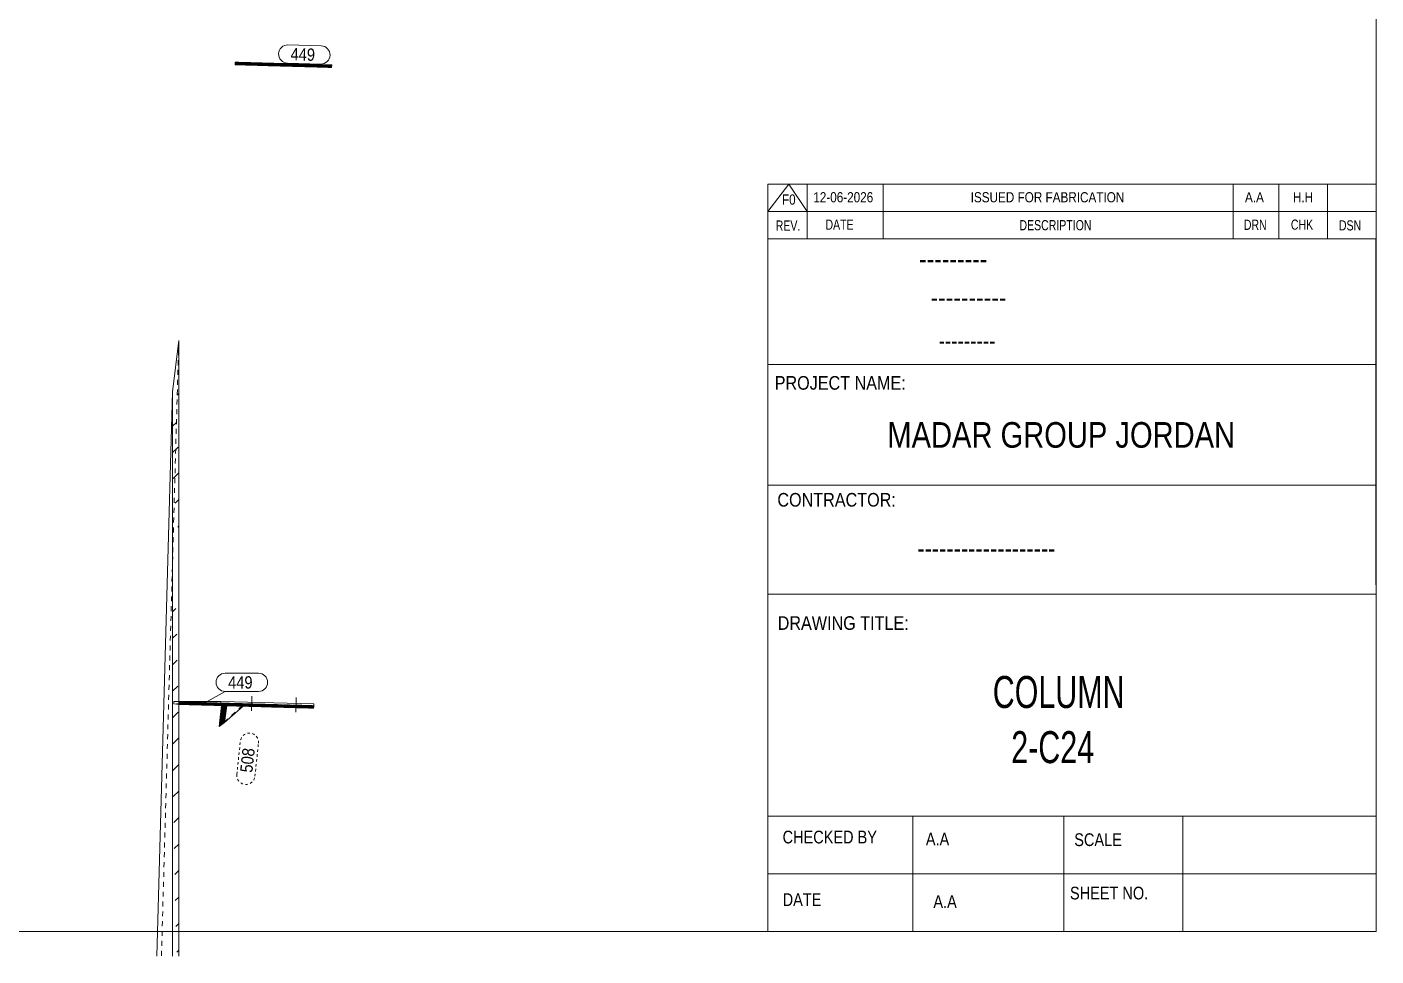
# Model space of a CAD drawing. Header units: millimetres. Extents: x 2 to 579, y 0 to 825.
# Drawn here: x 305.1 to 579, y 0 to 188.7 of the extents above; entities that cross this region are included whole.
import ezdxf

# ---------------------------------------------------------------- set-up
doc = ezdxf.new("R2010")
doc.units = ezdxf.units.MM
for name, pattern in [('XKITLINE00', [0]), ('XKITLINE01', [4, 1, -1, 1, -1]), ('XKITLINE04', [3, 0.5, -0.5, 0.5, -0.5, 0.5, -0.5])]:
    doc.linetypes.add(name, pattern=pattern)
for name, color, linetype, lineweight in [('Bolt', 3, 'Continuous', 0), ('DrawingSheet', 5, 'Continuous', 0), ('OtherObjectType', 7, 'Continuous', 0), ('Part', 2, 'Continuous', 0), ('PartMark', 7, 'Continuous', 0)]:
    doc.layers.add(name, color=color, linetype=linetype, lineweight=lineweight)
doc.styles.add('@ARIAL_UNICODE_MS_BOLD', font='ARIAL.TTF')
doc.styles.add('ARIAL', font='ARIAL.TTF')
doc.styles.add('ARIAL_NARROW', font='ARIALN.TTF')
doc.styles.add('COMIC_SANS_MS_BOLD', font='COMICBD.TTF')
doc.styles.add('SWIS721_EX_BT', font='ARIAL.TTF')
doc.styles.add('SWISSE', font='ARIAL.TTF')

# ---------------------------------------------------------------- blocks, each defined once
blk = doc.blocks.new('*A1')
at = {"layer": 'Part', "color": 7, "linetype": 'XKITLINE00', "lineweight": 0}
for p, q in [((335.94, 114.25), (335.59, 113.9)), ((335.45, 108.37), (334.68, 107.61)), ((335.79, 103.33), (334.68, 102.23)), ((335.94, 98.1), (334.83, 96.99)), ((335.94, 92.72), (335.18, 91.95)), ((335.94, 87.33), (335.72, 87.12)), ((335.35, 70.6), (334.68, 69.93)), ((335.53, 65.39), (334.68, 64.55)), ((335.63, 60.11), (334.68, 59.16)), ((335.73, 54.83), (334.68, 53.78)), ((335.82, 49.53), (334.68, 48.4)), ((335.91, 44.24), (334.68, 43.01)), ((335.94, 38.89), (334.74, 37.68)), ((335.94, 33.5), (334.83, 32.39)), ((335.94, 28.12), (334.92, 27.1)), ((335.94, 22.74), (335.02, 21.81)), ((335.94, 17.35), (335.12, 16.54)), ((335.94, 11.97), (335.24, 11.27)), ((335.94, 6.59), (335.37, 6.02)), ((335.94, 1.2), (335.53, 0.8))]:
    blk.add_line(p, q, dxfattribs=at)
blk = doc.blocks.new('*A2')
at = {"layer": 'Part', "color": 7, "linetype": 'XKITLINE00', "lineweight": 0}
for p, q in [((344.32, 48.26), (345.5, 49.44)), ((344.35, 48.5), (345.53, 49.68)), ((344.38, 48.73), (345.56, 49.91)), ((344.41, 48.97), (345.47, 50.03)), ((344.44, 49.21), (345.36, 50.13)), ((344.46, 49.44), (345.26, 50.24)), ((344.49, 49.68), (345.16, 50.34)), ((344.52, 49.92), (345.05, 50.45)), ((344.55, 50.15), (344.95, 50.55)), ((344.58, 50.39), (344.84, 50.65)), ((344.61, 50.63), (344.74, 50.76)), ((344.74, 50.76), (344.84, 50.86)), ((344.84, 50.65), (345.04, 50.85)), ((344.95, 50.55), (345.24, 50.84)), ((345.05, 50.45), (345.44, 50.84)), ((345.16, 50.34), (345.65, 50.83)), ((345.26, 50.24), (345.64, 50.62)), ((345.36, 50.13), (345.62, 50.39)), ((345.47, 50.03), (345.59, 50.15)), ((344.15, 46.84), (345.33, 48.02)), ((344.18, 47.08), (345.36, 48.26)), ((344.21, 47.31), (345.39, 48.49)), ((344.21, 46.69), (345.3, 47.78)), ((344.24, 47.55), (345.42, 48.73)), ((344.26, 47.79), (345.44, 48.97)), ((344.29, 48.02), (345.47, 49.2)), ((344.86, 47.13), (345.27, 47.55))]:
    blk.add_line(p, q, dxfattribs=at)
blk = doc.blocks.new('*A3')
at = {"layer": 'Part', "color": 7, "linetype": 'XKITLINE00', "lineweight": 0}
for p, q in [((336.43, 51.09), (335.94, 51.61)), ((336.36, 51.09), (335.94, 51.54)), ((336.29, 51.1), (335.94, 51.47)), ((336.22, 51.1), (335.94, 51.4)), ((336.16, 51.1), (335.94, 51.33)), ((336.09, 51.1), (335.94, 51.26)), ((336.02, 51.1), (335.96, 51.16)), ((336.49, 51.09), (336.01, 51.6)), ((336.56, 51.09), (336.07, 51.6)), ((336.63, 51.09), (336.14, 51.6)), ((336.7, 51.08), (336.21, 51.6)), ((336.76, 51.08), (336.28, 51.6)), ((336.83, 51.08), (336.34, 51.6)), ((336.9, 51.08), (336.41, 51.59)), ((336.96, 51.08), (336.48, 51.59)), ((337.03, 51.07), (336.55, 51.59)), ((337.1, 51.07), (336.61, 51.59)), ((337.17, 51.07), (336.68, 51.59)), ((337.23, 51.07), (336.75, 51.58)), ((337.3, 51.07), (336.82, 51.58)), ((337.37, 51.07), (336.88, 51.58)), ((337.44, 51.06), (336.95, 51.58)), ((337.5, 51.06), (337.02, 51.58)), ((337.57, 51.06), (337.09, 51.57)), ((337.64, 51.06), (337.15, 51.57)), ((337.71, 51.06), (337.22, 51.57)), ((337.77, 51.05), (337.29, 51.57)), ((337.84, 51.05), (337.35, 51.57)), ((337.91, 51.05), (337.42, 51.56)), ((337.98, 51.05), (337.49, 51.56)), ((338.04, 51.05), (337.56, 51.56)), ((338.11, 51.04), (337.62, 51.56)), ((338.18, 51.04), (337.69, 51.56)), ((338.25, 51.04), (337.76, 51.56)), ((338.31, 51.04), (337.83, 51.55)), ((338.38, 51.04), (337.89, 51.55)), ((338.45, 51.04), (337.96, 51.55)), ((338.52, 51.03), (338.03, 51.55)), ((338.58, 51.03), (338.1, 51.55)), ((338.65, 51.03), (338.16, 51.54)), ((338.72, 51.03), (338.23, 51.54)), ((338.79, 51.03), (338.3, 51.54)), ((338.85, 51.02), (338.37, 51.54)), ((338.92, 51.02), (338.43, 51.54)), ((338.99, 51.02), (338.5, 51.53)), ((339.05, 51.02), (338.57, 51.53)), ((339.12, 51.02), (338.64, 51.53)), ((339.19, 51.01), (338.7, 51.53)), ((339.26, 51.01), (338.77, 51.53)), ((339.32, 51.01), (338.84, 51.53)), ((339.39, 51.01), (338.91, 51.52)), ((339.46, 51.01), (338.97, 51.52)), ((339.53, 51), (339.04, 51.52)), ((339.59, 51), (339.11, 51.52)), ((339.66, 51), (339.18, 51.52)), ((339.73, 51), (339.24, 51.51)), ((339.8, 51), (339.31, 51.51)), ((339.86, 51), (339.38, 51.51)), ((339.93, 50.99), (339.44, 51.51)), ((340, 50.99), (339.51, 51.51)), ((340.07, 50.99), (339.58, 51.5)), ((340.13, 50.99), (339.65, 51.5)), ((340.2, 50.99), (339.71, 51.5)), ((340.27, 50.98), (339.78, 51.5)), ((340.34, 50.98), (339.85, 51.5)), ((340.4, 50.98), (339.92, 51.49)), ((340.47, 50.98), (339.98, 51.49)), ((340.54, 50.98), (340.05, 51.49)), ((340.61, 50.97), (340.12, 51.49)), ((340.67, 50.97), (340.19, 51.49)), ((340.74, 50.97), (340.25, 51.49)), ((340.81, 50.97), (340.32, 51.48)), ((340.87, 50.97), (340.39, 51.48)), ((340.94, 50.97), (340.46, 51.48)), ((341.01, 50.96), (340.52, 51.48)), ((341.08, 50.96), (340.59, 51.48)), ((341.14, 50.96), (340.66, 51.47)), ((341.21, 50.96), (340.73, 51.47)), ((341.28, 50.96), (340.79, 51.47)), ((341.35, 50.95), (340.86, 51.47)), ((341.41, 50.95), (340.93, 51.47)), ((341.48, 50.95), (341, 51.46)), ((341.55, 50.95), (341.06, 51.46)), ((341.62, 50.95), (341.13, 51.46)), ((341.68, 50.94), (341.2, 51.46)), ((341.75, 50.94), (341.26, 51.46)), ((341.82, 50.94), (341.33, 51.45)), ((341.89, 50.94), (341.4, 51.45)), ((341.95, 50.94), (341.47, 51.45)), ((342.02, 50.93), (341.53, 51.45)), ((342.09, 50.93), (341.6, 51.45)), ((342.16, 50.93), (341.67, 51.45)), ((342.22, 50.93), (341.74, 51.44)), ((342.29, 50.93), (341.8, 51.44)), ((342.36, 50.93), (341.87, 51.44)), ((342.43, 50.92), (341.94, 51.44)), ((342.49, 50.92), (342.01, 51.44)), ((342.56, 50.92), (342.07, 51.43)), ((342.63, 50.92), (342.14, 51.43)), ((342.7, 50.92), (342.21, 51.43)), ((342.76, 50.91), (342.28, 51.43)), ((342.83, 50.91), (342.34, 51.43)), ((342.9, 50.91), (342.41, 51.42)), ((342.96, 50.91), (342.48, 51.42)), ((343.03, 50.91), (342.55, 51.42)), ((343.1, 50.9), (342.61, 51.42)), ((343.17, 50.9), (342.68, 51.42)), ((343.23, 50.9), (342.75, 51.42)), ((343.3, 50.9), (342.82, 51.41)), ((343.37, 50.9), (342.88, 51.41)), ((343.44, 50.89), (342.95, 51.41)), ((343.5, 50.89), (343.02, 51.41)), ((343.57, 50.89), (343.09, 51.41)), ((343.64, 50.89), (343.15, 51.4)), ((343.71, 50.89), (343.22, 51.4)), ((343.77, 50.89), (343.29, 51.4)), ((343.84, 50.88), (343.35, 51.4)), ((343.91, 50.88), (343.42, 51.4)), ((343.98, 50.88), (343.49, 51.39)), ((344.04, 50.88), (343.56, 51.39)), ((344.11, 50.88), (343.62, 51.39)), ((344.18, 50.87), (343.69, 51.39)), ((344.25, 50.87), (343.76, 51.39)), ((344.31, 50.87), (343.83, 51.38)), ((344.38, 50.87), (343.89, 51.38)), ((344.45, 50.87), (343.96, 51.38)), ((344.52, 50.86), (344.03, 51.38)), ((344.58, 50.86), (344.1, 51.38)), ((344.65, 50.86), (344.16, 51.38)), ((344.72, 50.86), (344.23, 51.37)), ((344.78, 50.86), (344.3, 51.37)), ((344.85, 50.86), (344.37, 51.37)), ((344.92, 50.85), (344.43, 51.37)), ((344.99, 50.85), (344.5, 51.37)), ((345.05, 50.85), (344.57, 51.36)), ((345.12, 50.85), (344.64, 51.36)), ((345.19, 50.85), (344.7, 51.36)), ((345.26, 50.84), (344.77, 51.36)), ((345.32, 50.84), (344.84, 51.36)), ((345.39, 50.84), (344.91, 51.35)), ((345.46, 50.84), (344.97, 51.35)), ((345.53, 50.84), (345.04, 51.35)), ((345.59, 50.83), (345.11, 51.35)), ((345.66, 50.83), (345.17, 51.35)), ((345.73, 50.83), (345.24, 51.35)), ((345.8, 50.83), (345.31, 51.34)), ((345.86, 50.83), (345.38, 51.34)), ((345.93, 50.82), (345.44, 51.34)), ((346, 50.82), (345.51, 51.34)), ((346.07, 50.82), (345.58, 51.34)), ((346.13, 50.82), (345.65, 51.33)), ((346.2, 50.82), (345.71, 51.33)), ((346.27, 50.82), (345.78, 51.33)), ((346.34, 50.81), (345.85, 51.33)), ((346.4, 50.81), (345.92, 51.33)), ((346.47, 50.81), (345.98, 51.32)), ((346.54, 50.81), (346.05, 51.32)), ((346.61, 50.81), (346.12, 51.32)), ((346.67, 50.8), (346.19, 51.32)), ((346.74, 50.8), (346.25, 51.32)), ((346.81, 50.8), (346.32, 51.31)), ((346.87, 50.8), (346.39, 51.31)), ((346.94, 50.8), (346.46, 51.31)), ((347.01, 50.79), (346.52, 51.31)), ((347.08, 50.79), (346.59, 51.31)), ((347.14, 50.79), (346.66, 51.31)), ((347.21, 50.79), (346.73, 51.3)), ((347.28, 50.79), (346.79, 51.3)), ((347.35, 50.79), (346.86, 51.3)), ((347.41, 50.78), (346.93, 51.3)), ((347.48, 50.78), (347, 51.3)), ((347.55, 50.78), (347.06, 51.29)), ((347.62, 50.78), (347.13, 51.29)), ((347.68, 50.78), (347.2, 51.29)), ((347.75, 50.77), (347.26, 51.29)), ((347.82, 50.77), (347.33, 51.29)), ((347.89, 50.77), (347.4, 51.28)), ((347.95, 50.77), (347.47, 51.28)), ((348.02, 50.77), (347.53, 51.28)), ((348.09, 50.76), (347.6, 51.28)), ((348.16, 50.76), (347.67, 51.28)), ((348.22, 50.76), (347.74, 51.27)), ((348.29, 50.76), (347.8, 51.27)), ((348.36, 50.76), (347.87, 51.27)), ((348.43, 50.75), (347.94, 51.27)), ((348.49, 50.75), (348.01, 51.27)), ((348.56, 50.75), (348.07, 51.27)), ((348.63, 50.75), (348.14, 51.26)), ((348.69, 50.75), (348.21, 51.26)), ((348.76, 50.75), (348.28, 51.26)), ((348.83, 50.74), (348.34, 51.26)), ((348.9, 50.74), (348.41, 51.26)), ((348.96, 50.74), (348.48, 51.25)), ((349.03, 50.74), (348.55, 51.25)), ((349.1, 50.74), (348.61, 51.25)), ((349.17, 50.73), (348.68, 51.25)), ((349.23, 50.73), (348.75, 51.25)), ((349.3, 50.73), (348.82, 51.24)), ((349.37, 50.73), (348.88, 51.24)), ((349.44, 50.73), (348.95, 51.24)), ((349.5, 50.72), (349.02, 51.24)), ((349.57, 50.72), (349.08, 51.24)), ((349.64, 50.72), (349.15, 51.24)), ((349.71, 50.72), (349.22, 51.23)), ((349.77, 50.72), (349.29, 51.23)), ((349.84, 50.72), (349.35, 51.23)), ((349.91, 50.71), (349.42, 51.23)), ((349.98, 50.71), (349.49, 51.23)), ((350.04, 50.71), (349.56, 51.22)), ((350.11, 50.71), (349.62, 51.22)), ((350.18, 50.71), (349.69, 51.22)), ((350.25, 50.7), (349.76, 51.22)), ((350.31, 50.7), (349.83, 51.22)), ((350.38, 50.7), (349.89, 51.21)), ((350.45, 50.7), (349.96, 51.21)), ((350.52, 50.7), (350.03, 51.21)), ((350.58, 50.69), (350.1, 51.21)), ((350.65, 50.69), (350.16, 51.21)), ((350.72, 50.69), (350.23, 51.2)), ((350.78, 50.69), (350.3, 51.2)), ((350.85, 50.69), (350.37, 51.2)), ((350.92, 50.68), (350.43, 51.2)), ((350.99, 50.68), (350.5, 51.2)), ((351.05, 50.68), (350.57, 51.2)), ((351.12, 50.68), (350.64, 51.19)), ((351.19, 50.68), (350.7, 51.19)), ((351.26, 50.68), (350.77, 51.19)), ((351.32, 50.67), (350.84, 51.19)), ((351.39, 50.67), (350.9, 51.19)), ((351.46, 50.67), (350.97, 51.18)), ((351.53, 50.67), (351.04, 51.18)), ((351.59, 50.67), (351.11, 51.18)), ((351.66, 50.66), (351.17, 51.18)), ((351.73, 50.66), (351.24, 51.18)), ((351.8, 50.66), (351.31, 51.17)), ((351.86, 50.66), (351.38, 51.17)), ((351.93, 50.66), (351.44, 51.17)), ((352, 50.65), (351.51, 51.17)), ((352.07, 50.65), (351.58, 51.17)), ((352.13, 50.65), (351.65, 51.17)), ((352.2, 50.65), (351.71, 51.16)), ((352.27, 50.65), (351.78, 51.16)), ((352.34, 50.64), (351.85, 51.16)), ((352.4, 50.64), (351.92, 51.16)), ((352.47, 50.64), (351.98, 51.16)), ((352.54, 50.64), (352.05, 51.15)), ((352.6, 50.64), (352.12, 51.15)), ((352.67, 50.64), (352.19, 51.15)), ((352.74, 50.63), (352.25, 51.15)), ((352.81, 50.63), (352.32, 51.15)), ((352.87, 50.63), (352.39, 51.14)), ((352.94, 50.63), (352.46, 51.14)), ((353.01, 50.63), (352.52, 51.14)), ((353.08, 50.62), (352.59, 51.14)), ((353.14, 50.62), (352.66, 51.14)), ((353.21, 50.62), (352.73, 51.13)), ((353.28, 50.62), (352.79, 51.13)), ((353.35, 50.62), (352.86, 51.13)), ((353.41, 50.61), (352.93, 51.13)), ((353.48, 50.61), (352.99, 51.13)), ((353.55, 50.61), (353.06, 51.13)), ((353.62, 50.61), (353.13, 51.12)), ((353.68, 50.61), (353.2, 51.12)), ((353.75, 50.61), (353.26, 51.12)), ((353.82, 50.6), (353.33, 51.12)), ((353.89, 50.6), (353.4, 51.12)), ((353.95, 50.6), (353.47, 51.11)), ((354.02, 50.6), (353.53, 51.11)), ((354.09, 50.6), (353.6, 51.11)), ((354.16, 50.59), (353.67, 51.11)), ((354.22, 50.59), (353.74, 51.11)), ((354.29, 50.59), (353.8, 51.1)), ((354.36, 50.59), (353.87, 51.1)), ((354.42, 50.59), (353.94, 51.1)), ((354.49, 50.58), (354.01, 51.1)), ((354.56, 50.58), (354.07, 51.1)), ((354.63, 50.58), (354.14, 51.1)), ((354.69, 50.58), (354.21, 51.09)), ((354.76, 50.58), (354.28, 51.09)), ((354.83, 50.57), (354.34, 51.09)), ((354.9, 50.57), (354.41, 51.09)), ((354.96, 50.57), (354.48, 51.09)), ((355.03, 50.57), (354.55, 51.08)), ((355.1, 50.57), (354.61, 51.08)), ((355.17, 50.57), (354.68, 51.08)), ((355.23, 50.56), (354.75, 51.08)), ((355.3, 50.56), (354.81, 51.08)), ((355.37, 50.56), (354.88, 51.07)), ((355.44, 50.56), (354.95, 51.07)), ((355.5, 50.56), (355.02, 51.07)), ((355.57, 50.55), (355.08, 51.07)), ((355.64, 50.55), (355.15, 51.07)), ((355.71, 50.55), (355.22, 51.06)), ((355.77, 50.55), (355.29, 51.06)), ((355.84, 50.55), (355.35, 51.06)), ((355.91, 50.54), (355.42, 51.06)), ((355.98, 50.54), (355.49, 51.06)), ((356.04, 50.54), (355.56, 51.06)), ((356.11, 50.54), (355.62, 51.05)), ((356.18, 50.54), (355.69, 51.05)), ((356.25, 50.54), (355.76, 51.05)), ((356.31, 50.53), (355.83, 51.05)), ((356.38, 50.53), (355.89, 51.05)), ((356.45, 50.53), (355.96, 51.04)), ((356.51, 50.53), (356.03, 51.04)), ((356.58, 50.53), (356.1, 51.04)), ((356.65, 50.52), (356.16, 51.04)), ((356.69, 50.55), (356.23, 51.04)), ((356.72, 50.59), (356.3, 51.03)), ((356.76, 50.62), (356.37, 51.03)), ((356.79, 50.65), (356.43, 51.03)), ((356.83, 50.68), (356.5, 51.03)), ((356.86, 50.72), (356.57, 51.03)), ((356.9, 50.75), (356.64, 51.02)), ((356.72, 50.52), (356.69, 50.55)), ((356.93, 50.78), (356.7, 51.02)), ((356.78, 50.52), (356.72, 50.59)), ((356.85, 50.52), (356.76, 50.62)), ((356.97, 50.81), (356.77, 51.02)), ((356.92, 50.52), (356.79, 50.65)), ((356.99, 50.51), (356.83, 50.68)), ((357, 50.85), (356.84, 51.02)), ((357.05, 50.51), (356.86, 50.72)), ((357.03, 50.88), (356.9, 51.02)), ((357.12, 50.51), (356.9, 50.75)), ((357.19, 50.51), (356.93, 50.78)), ((357.07, 50.91), (356.97, 51.02)), ((357.26, 50.51), (356.97, 50.81)), ((357.32, 50.5), (357, 50.85)), ((357.39, 50.5), (357.03, 50.88)), ((357.1, 50.95), (357.04, 51.01)), ((357.46, 50.5), (357.07, 50.91)), ((357.53, 50.5), (357.1, 50.95)), ((357.14, 50.98), (357.11, 51.01)), ((357.59, 50.5), (357.14, 50.98)), ((357.66, 50.5), (357.17, 51.01)), ((357.73, 50.49), (357.24, 51.01)), ((357.8, 50.49), (357.31, 51.01)), ((357.86, 50.49), (357.38, 51)), ((357.93, 50.49), (357.44, 51)), ((358, 50.49), (357.51, 51)), ((358.07, 50.48), (357.58, 51)), ((358.13, 50.48), (357.65, 51)), ((358.2, 50.48), (357.71, 50.99)), ((358.27, 50.48), (357.78, 50.99)), ((358.33, 50.48), (357.85, 50.99)), ((358.4, 50.47), (357.92, 50.99)), ((358.47, 50.47), (357.98, 50.99)), ((358.54, 50.47), (358.05, 50.99)), ((358.6, 50.47), (358.12, 50.98)), ((358.67, 50.47), (358.19, 50.98)), ((358.74, 50.46), (358.25, 50.98)), ((358.81, 50.46), (358.32, 50.98)), ((358.87, 50.46), (358.39, 50.98)), ((358.94, 50.46), (358.46, 50.97)), ((359.01, 50.46), (358.52, 50.97)), ((359.08, 50.46), (358.59, 50.97)), ((359.14, 50.45), (358.66, 50.97)), ((359.21, 50.45), (358.72, 50.97)), ((359.28, 50.45), (358.79, 50.96)), ((359.35, 50.45), (358.86, 50.96)), ((359.41, 50.45), (358.93, 50.96)), ((359.48, 50.44), (358.99, 50.96)), ((359.55, 50.44), (359.06, 50.96)), ((359.62, 50.44), (359.13, 50.95)), ((359.68, 50.44), (359.2, 50.95)), ((359.75, 50.44), (359.26, 50.95)), ((359.82, 50.43), (359.33, 50.95)), ((359.89, 50.43), (359.4, 50.95)), ((359.95, 50.43), (359.47, 50.95)), ((360.02, 50.43), (359.53, 50.94)), ((360.09, 50.43), (359.6, 50.94)), ((360.16, 50.43), (359.67, 50.94)), ((360.22, 50.42), (359.74, 50.94)), ((360.29, 50.42), (359.8, 50.94)), ((360.36, 50.42), (359.87, 50.93)), ((360.42, 50.42), (359.94, 50.93)), ((360.49, 50.42), (360.01, 50.93)), ((360.56, 50.41), (360.07, 50.93)), ((360.63, 50.41), (360.14, 50.93)), ((360.69, 50.41), (360.21, 50.92)), ((360.76, 50.41), (360.28, 50.92)), ((360.83, 50.41), (360.34, 50.92)), ((360.9, 50.4), (360.41, 50.92)), ((360.96, 50.4), (360.48, 50.92)), ((361.03, 50.4), (360.55, 50.92)), ((361.1, 50.4), (360.61, 50.91)), ((361.17, 50.4), (360.68, 50.91)), ((361.23, 50.39), (360.75, 50.91)), ((361.3, 50.39), (360.81, 50.91)), ((361.37, 50.39), (360.88, 50.91)), ((361.44, 50.39), (360.95, 50.9)), ((361.5, 50.39), (361.02, 50.9)), ((361.57, 50.39), (361.08, 50.9)), ((361.64, 50.38), (361.15, 50.9)), ((361.71, 50.38), (361.22, 50.9)), ((361.77, 50.38), (361.29, 50.89)), ((361.84, 50.38), (361.35, 50.89)), ((361.91, 50.38), (361.42, 50.89)), ((361.98, 50.37), (361.49, 50.89)), ((362.04, 50.37), (361.56, 50.89)), ((362.11, 50.37), (361.62, 50.88)), ((362.18, 50.37), (361.69, 50.88)), ((362.24, 50.37), (361.76, 50.88)), ((362.31, 50.36), (361.83, 50.88)), ((362.38, 50.36), (361.89, 50.88)), ((362.45, 50.36), (361.96, 50.88)), ((362.51, 50.36), (362.03, 50.87)), ((362.58, 50.36), (362.1, 50.87)), ((362.65, 50.36), (362.16, 50.87)), ((362.72, 50.35), (362.23, 50.87)), ((362.78, 50.35), (362.3, 50.87)), ((362.85, 50.35), (362.37, 50.86)), ((362.92, 50.35), (362.43, 50.86)), ((362.99, 50.35), (362.5, 50.86)), ((363.05, 50.34), (362.57, 50.86)), ((363.12, 50.34), (362.63, 50.86)), ((363.19, 50.34), (362.7, 50.85)), ((363.26, 50.34), (362.77, 50.85)), ((363.32, 50.34), (362.84, 50.85)), ((363.32, 50.41), (362.9, 50.85)), ((363.32, 50.48), (362.97, 50.85)), ((363.32, 50.54), (363.04, 50.84)), ((363.33, 50.61), (363.11, 50.84)), ((363.33, 50.68), (363.17, 50.84)), ((363.33, 50.75), (363.25, 50.83))]:
    blk.add_line(p, q, dxfattribs=at)
blk = doc.blocks.new('*A4')
at = {"layer": 'Part', "color": 7, "linetype": 'XKITLINE00', "lineweight": 0}
for p, q in [((347.41, 181.03), (347.37, 181.07)), ((347.51, 181), (347.38, 181.13)), ((347.64, 181), (347.39, 181.26)), ((347.57, 181), (347.39, 181.2)), ((347.71, 181), (347.4, 181.32)), ((347.78, 180.99), (347.41, 181.38)), ((347.91, 180.99), (347.42, 181.5)), ((347.42, 181.5), (347.42, 181.5)), ((347.84, 180.99), (347.42, 181.44)), ((347.98, 180.99), (347.49, 181.5)), ((348.04, 180.99), (347.56, 181.5)), ((348.11, 180.98), (347.63, 181.5)), ((348.18, 180.98), (347.69, 181.5)), ((348.25, 180.98), (347.76, 181.49)), ((348.31, 180.98), (347.83, 181.49)), ((348.38, 180.98), (347.9, 181.49)), ((348.45, 180.97), (347.96, 181.49)), ((348.52, 180.97), (348.03, 181.49)), ((348.58, 180.97), (348.1, 181.49)), ((348.65, 180.97), (348.17, 181.48)), ((348.72, 180.97), (348.23, 181.48)), ((348.79, 180.96), (348.3, 181.48)), ((348.85, 180.96), (348.37, 181.48)), ((348.92, 180.96), (348.43, 181.48)), ((348.99, 180.96), (348.5, 181.47)), ((349.06, 180.96), (348.57, 181.47)), ((349.12, 180.96), (348.64, 181.47)), ((349.19, 180.95), (348.7, 181.47)), ((349.26, 180.95), (348.77, 181.47)), ((349.33, 180.95), (348.84, 181.46)), ((349.39, 180.95), (348.91, 181.46)), ((349.46, 180.95), (348.97, 181.46)), ((349.53, 180.94), (349.04, 181.46)), ((349.6, 180.94), (349.11, 181.46)), ((349.66, 180.94), (349.18, 181.45)), ((349.73, 180.94), (349.24, 181.45)), ((349.8, 180.94), (349.31, 181.45)), ((349.86, 180.93), (349.38, 181.45)), ((349.93, 180.93), (349.45, 181.45)), ((350, 180.93), (349.51, 181.45)), ((350.07, 180.93), (349.58, 181.44)), ((350.13, 180.93), (349.65, 181.44)), ((350.2, 180.93), (349.72, 181.44)), ((350.27, 180.92), (349.78, 181.44)), ((350.34, 180.92), (349.85, 181.44)), ((350.4, 180.92), (349.92, 181.43)), ((350.47, 180.92), (349.99, 181.43)), ((350.54, 180.92), (350.05, 181.43)), ((350.61, 180.91), (350.12, 181.43)), ((350.67, 180.91), (350.19, 181.43)), ((350.74, 180.91), (350.25, 181.42)), ((350.81, 180.91), (350.32, 181.42)), ((350.88, 180.91), (350.39, 181.42)), ((350.94, 180.9), (350.46, 181.42)), ((351.01, 180.9), (350.52, 181.42)), ((351.08, 180.9), (350.59, 181.41)), ((351.15, 180.9), (350.66, 181.41)), ((351.21, 180.9), (350.73, 181.41)), ((351.28, 180.89), (350.79, 181.41)), ((351.35, 180.89), (350.86, 181.41)), ((351.42, 180.89), (350.93, 181.41)), ((351.48, 180.89), (351, 181.4)), ((351.55, 180.89), (351.06, 181.4)), ((351.62, 180.89), (351.13, 181.4)), ((351.69, 180.88), (351.2, 181.4)), ((351.75, 180.88), (351.27, 181.4)), ((351.82, 180.88), (351.33, 181.39)), ((351.89, 180.88), (351.4, 181.39)), ((351.95, 180.88), (351.47, 181.39)), ((352.02, 180.87), (351.54, 181.39)), ((352.09, 180.87), (351.6, 181.39)), ((352.16, 180.87), (351.67, 181.38)), ((352.22, 180.87), (351.74, 181.38)), ((352.29, 180.87), (351.81, 181.38)), ((352.36, 180.86), (351.87, 181.38)), ((352.43, 180.86), (351.94, 181.38)), ((352.49, 180.86), (352.01, 181.38)), ((352.56, 180.86), (352.08, 181.37)), ((352.63, 180.86), (352.14, 181.37)), ((352.7, 180.85), (352.21, 181.37)), ((352.76, 180.85), (352.28, 181.37)), ((352.83, 180.85), (352.34, 181.37)), ((352.9, 180.85), (352.41, 181.36)), ((352.97, 180.85), (352.48, 181.36)), ((353.03, 180.85), (352.55, 181.36)), ((353.1, 180.84), (352.61, 181.36)), ((353.17, 180.84), (352.68, 181.36)), ((353.24, 180.84), (352.75, 181.35)), ((353.3, 180.84), (352.82, 181.35)), ((353.37, 180.84), (352.88, 181.35)), ((353.44, 180.83), (352.95, 181.35)), ((353.51, 180.83), (353.02, 181.35)), ((353.57, 180.83), (353.09, 181.34)), ((353.64, 180.83), (353.15, 181.34)), ((353.71, 180.83), (353.22, 181.34)), ((353.77, 180.82), (353.29, 181.34)), ((353.84, 180.82), (353.36, 181.34)), ((353.91, 180.82), (353.42, 181.34)), ((353.98, 180.82), (353.49, 181.33)), ((354.04, 180.82), (353.56, 181.33)), ((354.11, 180.82), (353.63, 181.33)), ((354.18, 180.81), (353.69, 181.33)), ((354.25, 180.81), (353.76, 181.33)), ((354.31, 180.81), (353.83, 181.32)), ((354.38, 180.81), (353.9, 181.32)), ((354.45, 180.81), (353.96, 181.32)), ((354.52, 180.8), (354.03, 181.32)), ((354.58, 180.8), (354.1, 181.32)), ((354.65, 180.8), (354.16, 181.31)), ((354.72, 180.8), (354.23, 181.31)), ((354.79, 180.8), (354.3, 181.31)), ((354.85, 180.79), (354.37, 181.31)), ((354.92, 180.79), (354.43, 181.31)), ((354.99, 180.79), (354.5, 181.31)), ((355.06, 180.79), (354.57, 181.3)), ((355.12, 180.79), (354.64, 181.3)), ((355.19, 180.78), (354.7, 181.3)), ((355.26, 180.78), (354.77, 181.3)), ((355.33, 180.78), (354.84, 181.3)), ((355.39, 180.78), (354.91, 181.29)), ((355.46, 180.78), (354.97, 181.29)), ((355.53, 180.78), (355.04, 181.29)), ((355.6, 180.77), (355.11, 181.29)), ((355.66, 180.77), (355.18, 181.29)), ((355.73, 180.77), (355.24, 181.28)), ((355.8, 180.77), (355.31, 181.28)), ((355.86, 180.77), (355.38, 181.28)), ((355.93, 180.76), (355.45, 181.28)), ((356, 180.76), (355.51, 181.28)), ((356.07, 180.76), (355.58, 181.27)), ((356.13, 180.76), (355.65, 181.27)), ((356.2, 180.76), (355.72, 181.27)), ((356.27, 180.75), (355.78, 181.27)), ((356.34, 180.75), (355.85, 181.27)), ((356.4, 180.75), (355.92, 181.27)), ((356.47, 180.75), (355.99, 181.26)), ((356.54, 180.75), (356.05, 181.26)), ((356.61, 180.75), (356.12, 181.26)), ((356.67, 180.74), (356.19, 181.26)), ((356.74, 180.74), (356.25, 181.26)), ((356.81, 180.74), (356.32, 181.25)), ((356.88, 180.74), (356.39, 181.25)), ((356.94, 180.74), (356.46, 181.25)), ((357.01, 180.73), (356.52, 181.25)), ((357.08, 180.73), (356.59, 181.25)), ((357.15, 180.73), (356.66, 181.24)), ((357.21, 180.73), (356.73, 181.24)), ((357.28, 180.73), (356.79, 181.24)), ((357.35, 180.72), (356.86, 181.24)), ((357.42, 180.72), (356.93, 181.24)), ((357.48, 180.72), (357, 181.23)), ((357.55, 180.72), (357.06, 181.23)), ((357.62, 180.72), (357.13, 181.23)), ((357.68, 180.71), (357.2, 181.23)), ((357.75, 180.71), (357.27, 181.23)), ((357.82, 180.71), (357.33, 181.23)), ((357.89, 180.71), (357.4, 181.22)), ((357.95, 180.71), (357.47, 181.22)), ((358.02, 180.71), (357.54, 181.22)), ((358.09, 180.7), (357.6, 181.22)), ((358.16, 180.7), (357.67, 181.22)), ((358.22, 180.7), (357.74, 181.21)), ((358.29, 180.7), (357.81, 181.21)), ((358.36, 180.7), (357.87, 181.21)), ((358.43, 180.69), (357.94, 181.21)), ((358.49, 180.69), (358.01, 181.21)), ((358.56, 180.69), (358.07, 181.2)), ((358.63, 180.69), (358.14, 181.2)), ((358.7, 180.69), (358.21, 181.2)), ((358.76, 180.68), (358.28, 181.2)), ((358.83, 180.68), (358.34, 181.2)), ((358.9, 180.68), (358.41, 181.2)), ((358.97, 180.68), (358.48, 181.19)), ((359.03, 180.68), (358.55, 181.19)), ((359.1, 180.67), (358.61, 181.19)), ((359.17, 180.67), (358.68, 181.19)), ((359.24, 180.67), (358.75, 181.19)), ((359.3, 180.67), (358.82, 181.18)), ((359.37, 180.67), (358.88, 181.18)), ((359.44, 180.67), (358.95, 181.18)), ((359.51, 180.66), (359.02, 181.18)), ((359.57, 180.66), (359.09, 181.18)), ((359.64, 180.66), (359.15, 181.17)), ((359.71, 180.66), (359.22, 181.17)), ((359.77, 180.66), (359.29, 181.17)), ((359.84, 180.65), (359.36, 181.17)), ((359.91, 180.65), (359.42, 181.17)), ((359.98, 180.65), (359.49, 181.16)), ((360.04, 180.65), (359.56, 181.16)), ((360.11, 180.65), (359.63, 181.16)), ((360.18, 180.64), (359.69, 181.16)), ((360.25, 180.64), (359.76, 181.16)), ((360.31, 180.64), (359.83, 181.16)), ((360.38, 180.64), (359.9, 181.15)), ((360.45, 180.64), (359.96, 181.15)), ((360.52, 180.64), (360.03, 181.15)), ((360.58, 180.63), (360.1, 181.15)), ((360.65, 180.63), (360.16, 181.15)), ((360.72, 180.63), (360.23, 181.14)), ((360.79, 180.63), (360.3, 181.14)), ((360.85, 180.63), (360.37, 181.14)), ((360.92, 180.62), (360.43, 181.14)), ((360.99, 180.62), (360.5, 181.14)), ((361.06, 180.62), (360.57, 181.13)), ((361.12, 180.62), (360.64, 181.13)), ((361.19, 180.62), (360.7, 181.13)), ((361.26, 180.61), (360.77, 181.13)), ((361.33, 180.61), (360.84, 181.13)), ((361.39, 180.61), (360.91, 181.13)), ((361.46, 180.61), (360.97, 181.12)), ((361.53, 180.61), (361.04, 181.12)), ((361.59, 180.6), (361.11, 181.12)), ((361.66, 180.6), (361.18, 181.12)), ((361.73, 180.6), (361.24, 181.12)), ((361.8, 180.6), (361.31, 181.11)), ((361.86, 180.6), (361.38, 181.11)), ((361.93, 180.6), (361.45, 181.11)), ((362, 180.59), (361.51, 181.11)), ((362.07, 180.59), (361.58, 181.11)), ((362.13, 180.59), (361.65, 181.1)), ((362.2, 180.59), (361.72, 181.1)), ((362.27, 180.59), (361.78, 181.1)), ((362.34, 180.58), (361.85, 181.1)), ((362.4, 180.58), (361.92, 181.1)), ((362.47, 180.58), (361.98, 181.09)), ((362.54, 180.58), (362.05, 181.09)), ((362.61, 180.58), (362.12, 181.09)), ((362.67, 180.57), (362.19, 181.09)), ((362.74, 180.57), (362.25, 181.09)), ((362.81, 180.57), (362.32, 181.09)), ((362.88, 180.57), (362.39, 181.08)), ((362.94, 180.57), (362.46, 181.08)), ((363.01, 180.57), (362.52, 181.08)), ((363.08, 180.56), (362.59, 181.08)), ((363.15, 180.56), (362.66, 181.08)), ((363.21, 180.56), (362.73, 181.07)), ((363.28, 180.56), (362.79, 181.07)), ((363.35, 180.56), (362.86, 181.07)), ((363.41, 180.55), (362.93, 181.07)), ((363.48, 180.55), (363, 181.07)), ((363.55, 180.55), (363.06, 181.06)), ((363.62, 180.55), (363.13, 181.06)), ((363.68, 180.55), (363.2, 181.06)), ((363.75, 180.54), (363.27, 181.06)), ((363.82, 180.54), (363.33, 181.06)), ((363.89, 180.54), (363.4, 181.05)), ((363.95, 180.54), (363.47, 181.05)), ((364.02, 180.54), (363.54, 181.05)), ((364.09, 180.53), (363.6, 181.05)), ((364.16, 180.53), (363.67, 181.05)), ((364.22, 180.53), (363.74, 181.05)), ((364.29, 180.53), (363.8, 181.04)), ((364.36, 180.53), (363.87, 181.04)), ((364.43, 180.53), (363.94, 181.04)), ((364.49, 180.52), (364.01, 181.04)), ((364.56, 180.52), (364.07, 181.04)), ((364.63, 180.52), (364.14, 181.03)), ((364.7, 180.52), (364.21, 181.03)), ((364.76, 180.52), (364.28, 181.03)), ((364.83, 180.51), (364.34, 181.03)), ((364.9, 180.51), (364.41, 181.03)), ((364.97, 180.51), (364.48, 181.02)), ((365.03, 180.51), (364.55, 181.02)), ((365.1, 180.51), (364.61, 181.02)), ((365.17, 180.5), (364.68, 181.02)), ((365.24, 180.5), (364.75, 181.02)), ((365.3, 180.5), (364.82, 181.02)), ((365.37, 180.5), (364.88, 181.01)), ((365.44, 180.5), (364.95, 181.01)), ((365.5, 180.5), (365.02, 181.01)), ((365.57, 180.49), (365.09, 181.01)), ((365.64, 180.49), (365.15, 181.01)), ((365.71, 180.49), (365.22, 181)), ((365.77, 180.49), (365.29, 181)), ((365.84, 180.49), (365.36, 181)), ((365.91, 180.48), (365.42, 181)), ((365.98, 180.48), (365.49, 181)), ((366.04, 180.48), (365.56, 180.99)), ((366.11, 180.48), (365.63, 180.99)), ((366.18, 180.48), (365.69, 180.99)), ((366.25, 180.47), (365.76, 180.99)), ((366.31, 180.47), (365.83, 180.99)), ((366.38, 180.47), (365.89, 180.98)), ((366.45, 180.47), (365.96, 180.98)), ((366.52, 180.47), (366.03, 180.98)), ((366.58, 180.46), (366.1, 180.98)), ((366.65, 180.46), (366.16, 180.98)), ((366.72, 180.46), (366.23, 180.98)), ((366.79, 180.46), (366.3, 180.97)), ((366.85, 180.46), (366.37, 180.97)), ((366.92, 180.46), (366.43, 180.97)), ((366.97, 180.47), (366.5, 180.97)), ((366.98, 180.54), (366.57, 180.97)), ((366.98, 180.6), (366.64, 180.96)), ((366.98, 180.67), (366.7, 180.96)), ((366.98, 180.74), (366.77, 180.96)), ((366.98, 180.8), (366.84, 180.96)), ((366.99, 180.87), (366.92, 180.95)), ((366.98, 180.95), (366.97, 180.95))]:
    blk.add_line(p, q, dxfattribs=at)
blk = doc.blocks.new('*A86')
at = {"layer": 'Bolt', "color": 3, "linetype": 'XKITLINE00', "lineweight": 0}
for p, q in [((350.77, 52.76), (350.69, 49.76)), ((359.77, 52.51), (359.69, 49.51))]:
    blk.add_line(p, q, dxfattribs=at)
blk = doc.blocks.new('*A88')
at = {"layer": 'Part', "color": 7, "linetype": 'XKITLINE01', "lineweight": 0}
blk.add_line((335.94, 125.02), (332.43, 0), dxfattribs=at)
at = {"layer": 'Part', "color": 2, "linetype": 'XKITLINE00', "lineweight": 0}
for p, q in [((334.68, 114.6), (335.94, 125.02)), ((335.94, 0), (335.94, 125.02)), ((334.68, 114.6), (331.46, 0)), ((334.68, 0), (334.68, 114.6))]:
    blk.add_line(p, q, dxfattribs=at)
blk = doc.blocks.new('*A89')
at = {"layer": 'Part', "color": 2, "linetype": 'XKITLINE00', "lineweight": 0}
for p, q in [((344.13, 46.63), (344.64, 50.86)), ((344.64, 50.86), (345.67, 50.83)), ((345.67, 50.83), (345.26, 47.4)), ((348.99, 50.74), (345.26, 47.4)), ((345.26, 47.4), (344.13, 46.63))]:
    blk.add_line(p, q, dxfattribs=at)
at = {"layer": 'Part', "color": 7, "linetype": 'XKITLINE01', "lineweight": 0}
for p, q in [((348.85, 50.86), (344.13, 46.63)), ((348.85, 50.86), (344.64, 50.86)), ((349.1, 50.83), (345.67, 50.83)), ((349.1, 50.83), (348.85, 50.86)), ((349.1, 50.83), (348.99, 50.74))]:
    blk.add_line(p, q, dxfattribs=at)
blk = doc.blocks.new('*A90')
at = {"layer": 'Part', "color": 7, "linetype": 'XKITLINE01', "lineweight": 0}
for p, q in [((334.97, 51.72), (334.95, 51.22)), ((344.46, 51.22), (334.95, 51.22)), ((334.95, 51.22), (335.94, 51.11)), ((335.94, 51.72), (334.97, 51.72)), ((334.97, 51.72), (335.94, 51.61)), ((344.47, 51.72), (344.46, 51.22)), ((344.46, 51.22), (363.33, 50.69)), ((363.33, 50.69), (363.32, 50.34)), ((363.33, 50.69), (363.34, 51.19))]:
    blk.add_line(p, q, dxfattribs=at)
at = {"layer": 'Part', "color": 2, "linetype": 'XKITLINE00', "lineweight": 0}
for p, q in [((344.47, 51.72), (335.94, 51.72)), ((335.94, 51.61), (363.33, 50.84)), ((335.94, 51.11), (335.94, 51.61)), ((363.32, 50.34), (335.94, 51.11)), ((363.34, 51.19), (344.47, 51.72)), ((363.33, 50.84), (363.32, 50.34)), ((363.34, 51.19), (363.33, 50.84))]:
    blk.add_line(p, q, dxfattribs=at)
blk = doc.blocks.new('*A91')
at = {"layer": 'Part', "color": 2, "linetype": 'XKITLINE00', "lineweight": 0}
for p, q in [((347.36, 181), (347.42, 181.5)), ((347.36, 181), (366.97, 180.45)), ((348.12, 181.5), (347.42, 181.5)), ((347.42, 181.5), (366.99, 180.95)), ((366.99, 180.97), (348.12, 181.5)), ((366.97, 180.45), (366.99, 180.95)), ((366.99, 180.97), (366.99, 180.95))]:
    blk.add_line(p, q, dxfattribs=at)
at = {"layer": 'Part', "color": 7, "linetype": 'XKITLINE01', "lineweight": 0}
for p, q in [((348.11, 181), (347.36, 181)), ((348.12, 181.5), (348.11, 181)), ((348.11, 181), (366.97, 180.47))]:
    blk.add_line(p, q, dxfattribs=at)
blk = doc.blocks.new('*A97')
at = {"layer": 'DrawingSheet', "color": 5, "linetype": 'XKITLINE00', "lineweight": 0}
for p, q in [((579, 5), (579, 825)), ((5, 5), (579, 5))]:
    blk.add_line(p, q, dxfattribs=at)
blk = doc.blocks.new('*A100')
at = {"layer": 'OtherObjectType', "color": 7, "linetype": 'XKITLINE00', "lineweight": 0}
for p, q in [((455.5, 156.76), (579, 156.76)), ((455.5, 151.21), (459.82, 156.76)), ((455.5, 151.21), (455.5, 156.76)), ((459.82, 156.76), (463.53, 151.21)), ((463.53, 151.21), (463.53, 156.76)), ((478.97, 151.21), (478.97, 156.76)), ((549.98, 151.21), (549.98, 156.76)), ((559.24, 151.21), (559.24, 156.76)), ((569.12, 151.21), (569.12, 156.76)), ((579, 151.21), (579, 156.76)), ((455.5, 151.21), (579, 151.21)), ((455.5, 145.65), (455.5, 151.21)), ((459.21, 151.21), (579, 151.21)), ((463.53, 145.65), (463.53, 151.21)), ((478.97, 145.65), (478.97, 151.21)), ((549.98, 145.65), (549.98, 151.21)), ((559.24, 145.65), (559.24, 151.21)), ((569.12, 145.65), (569.12, 151.21)), ((579, 145.65), (579, 151.21))]:
    blk.add_line(p, q, dxfattribs=at)
at = {"layer": 'OtherObjectType', "color": 7, "style": 'ARIAL_NARROW'}
for s, height, width, p in [('F0', 2.058, 1.008832, (458.4, 152.59)), ('12-06-2026', 2.058, 1.008832, (464.76, 153.06)), ('ISSUED FOR FABRICATION', 2.0583, 1.008832, (496.71, 153.06)), ('A.A', 2.058, 1.008832, (552.4, 153.06)), ('H.H', 2.058, 1.008832, (562.13, 153.06)), ('REV.', 2.058, 0.907949, (457.13, 147.31)), ('DATE', 2.058, 0.907949, (467.23, 147.5)), ('DESCRIPTION', 2.0583, 0.907949, (506.61, 147.39)), ('DRN', 2.058, 0.907949, (552.17, 147.47)), ('CHK', 2.058, 0.907949, (561.72, 147.5)), ('DSN', 2.058, 0.907949, (571.47, 147.35))]:
    blk.add_text(s, height=height, dxfattribs=dict(at, width=width)).set_placement(p)
blk = doc.blocks.new('*A102')
at = {"layer": 'OtherObjectType', "color": 2, "linetype": 'XKITLINE00', "lineweight": 0}
for p, q in [((455.5, 145.65), (579, 145.65)), ((455.5, 5), (455.5, 145.64)), ((578.98, 145.64), (579, 5)), ((579, 120.14), (455.5, 120.14)), ((455.5, 95.63), (579, 95.63)), ((579, 73.49), (455.5, 73.49)), ((579, 28.4), (455.5, 28.4)), ((484.94, 28.4), (484.94, 5)), ((515.62, 5), (515.62, 28.4)), ((539.75, 5), (539.75, 28.4)), ((579, 16.7), (455.5, 16.7)), ((579, 5), (455.5, 5))]:
    blk.add_line(p, q, dxfattribs=at)
at = {"layer": 'OtherObjectType', "color": 4, "style": '@ARIAL_UNICODE_MS_BOLD', "width": 0.85}
blk.add_text('---------', height=3.9, dxfattribs=at).set_placement((486.23, 139.59))
at = {"layer": 'OtherObjectType', "color": 7, "style": 'ARIAL', "width": 0.85}
for s, height, p in [('----------', 3.9, (488.56, 131.77)), ('---------', 3.25, (490.21, 123.31))]:
    blk.add_text(s, height=height, dxfattribs=at).set_placement(p)
at = {"layer": 'OtherObjectType', "color": 3, "width": 0.85}
for s, style, p in [('PROJECT NAME:', 'SWIS721_EX_BT', (456.92, 115.01)), ('CONTRACTOR:', 'SWISSE', (457.47, 91.27)), ('DRAWING TITLE:', 'SWIS721_EX_BT', (457.53, 66.24))]:
    blk.add_text(s, height=2.7618, dxfattribs=dict(at, style=style)).set_placement(p)
at = {"layer": 'OtherObjectType', "color": 7, "width": 0.85}
for s, height, p in [('MADAR GROUP JORDAN', 5.2, (479.79, 103.23)), ('CHECKED BY', 2.592, (458.53, 22.86)), ('A.A', 2.592, (487.61, 22.45)), ('SCALE', 2.592, (517.74, 22.33)), ('SHEET NO.', 2.592, (516.87, 11.49)), ('DATE', 2.592, (458.54, 10.16)), ('A.A', 2.592, (489.14, 9.76))]:
    blk.add_text(s, height=height, dxfattribs=at).set_placement(p)
at = {"layer": 'OtherObjectType', "color": 1}
for s, height, style, width, p in [('-------------------', 3.9, 'COMIC_SANS_MS_BOLD', 0.85, (485.87, 80.86)), ('COLUMN', 6.5, 'ARIAL', 0.68, (501.19, 50.37)), ('2-C24', 6.5, 'ARIAL', 0.68, (504.95, 39.17))]:
    blk.add_text(s, height=height, dxfattribs=dict(at, style=style, width=width)).set_placement(p)
blk = doc.blocks.new('*A220')
at = {"layer": 'PartMark', "color": 7, "linetype": 'XKITLINE00', "lineweight": 0}
for p, q in [((358.1, 185.03), (364.86, 184.84)), ((358, 181.33), (364.76, 181.14))]:
    blk.add_line(p, q, dxfattribs=at)
for centre, start, end in [((358.05, 183.18), 88.3904, 268.3904), ((364.81, 182.99), 268.3904, 88.3904)]:
    blk.add_arc(centre, 1.85, start, end, dxfattribs=at)
at = {"layer": 'PartMark', "color": 3, "style": 'ARIAL', "width": 0.85}
blk.add_text('449', height=2.5, rotation=-1.61, dxfattribs=at).set_placement((358.61, 181.91))
blk = doc.blocks.new('*A221')
at = {"layer": 'PartMark', "color": 7, "linetype": 'XKITLINE00', "lineweight": 0}
for p, q in [((345.37, 57.42), (352.13, 57.42)), ((341.13, 51.33), (345.37, 53.72)), ((345.37, 53.72), (352.13, 53.72))]:
    blk.add_line(p, q, dxfattribs=at)
for centre, start, end in [((345.37, 55.57), 90, 270), ((352.13, 55.57), 270, 90)]:
    blk.add_arc(centre, 1.85, start, end, dxfattribs=at)
at = {"layer": 'PartMark', "color": 3, "style": 'ARIAL', "width": 0.85}
blk.add_text('449', height=2.5, dxfattribs=at).set_placement((345.97, 54.32))
blk = doc.blocks.new('*A222')
at = {"layer": 'PartMark', "color": 7, "linetype": 'XKITLINE04', "lineweight": 0}
for p, q in [((347.73, 36.89), (348.44, 43.61)), ((351.41, 36.5), (352.12, 43.22))]:
    blk.add_line(p, q, dxfattribs=at)
for centre, start, end in [((350.28, 43.42), 353.9912, 173.9912), ((349.57, 36.69), 173.9912, 353.9912)]:
    blk.add_arc(centre, 1.85, start, end, dxfattribs=at)
at = {"layer": 'PartMark', "color": 3, "style": 'ARIAL', "width": 0.85}
blk.add_text('508', height=2.5, rotation=83.9899, dxfattribs=at).set_placement((350.87, 37.16))

msp = doc.modelspace()

# ---------------------------------------------------------------- block references
at = {"lineweight": 0}
for name in ['*A97', '*A220', '*A91', '*A4', '*A100', '*A102', '*A88', '*A1', '*A221', '*A86', '*A90', '*A3', '*A89', '*A2', '*A222']:
    msp.add_blockref(name, (0, 0), dxfattribs=at)

doc.saveas('drawing.dxf')
